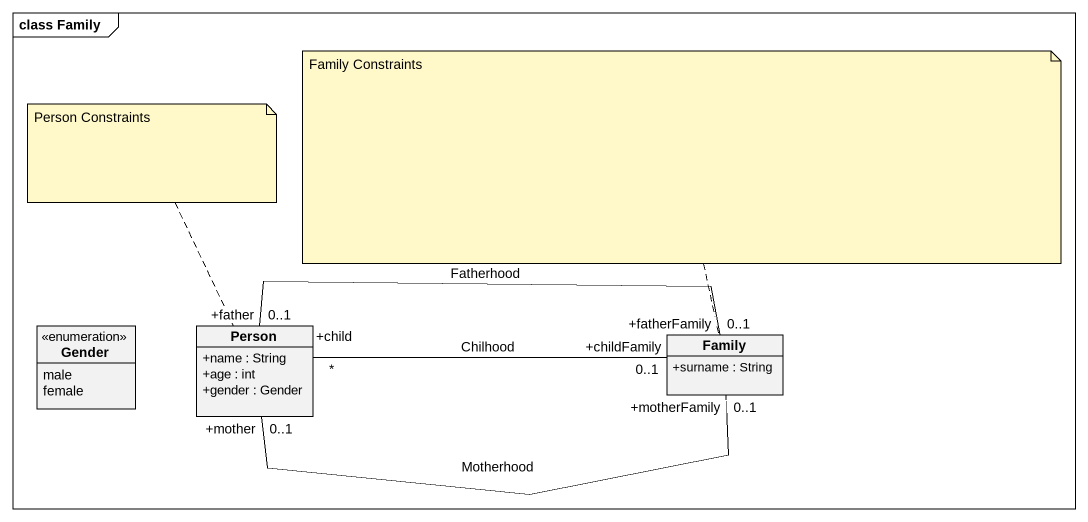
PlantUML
@startuml
mainframe class Family
hide circle
hide empty members
skinparam classAttributeIconSize 0
enum Gender {
  male
  female
}
class "Person" as Person_ {
  +name : String
  +age : int
  +gender : Gender
}
class Family {
  +surname : String
}
Person_ "+father\n0..1" -right- "+fatherFamily\n0..1" Family : Fatherhood
Person_ "+mother\n0..1" -right- "+motherFamily\n0..1" Family : Motherhood
Person_ "*\n+child" -right- "+childFamily\n0..1" Family : Chilhood
note top of Family : Family Constraints
note top of Person_ : Person Constraints
@enduml
